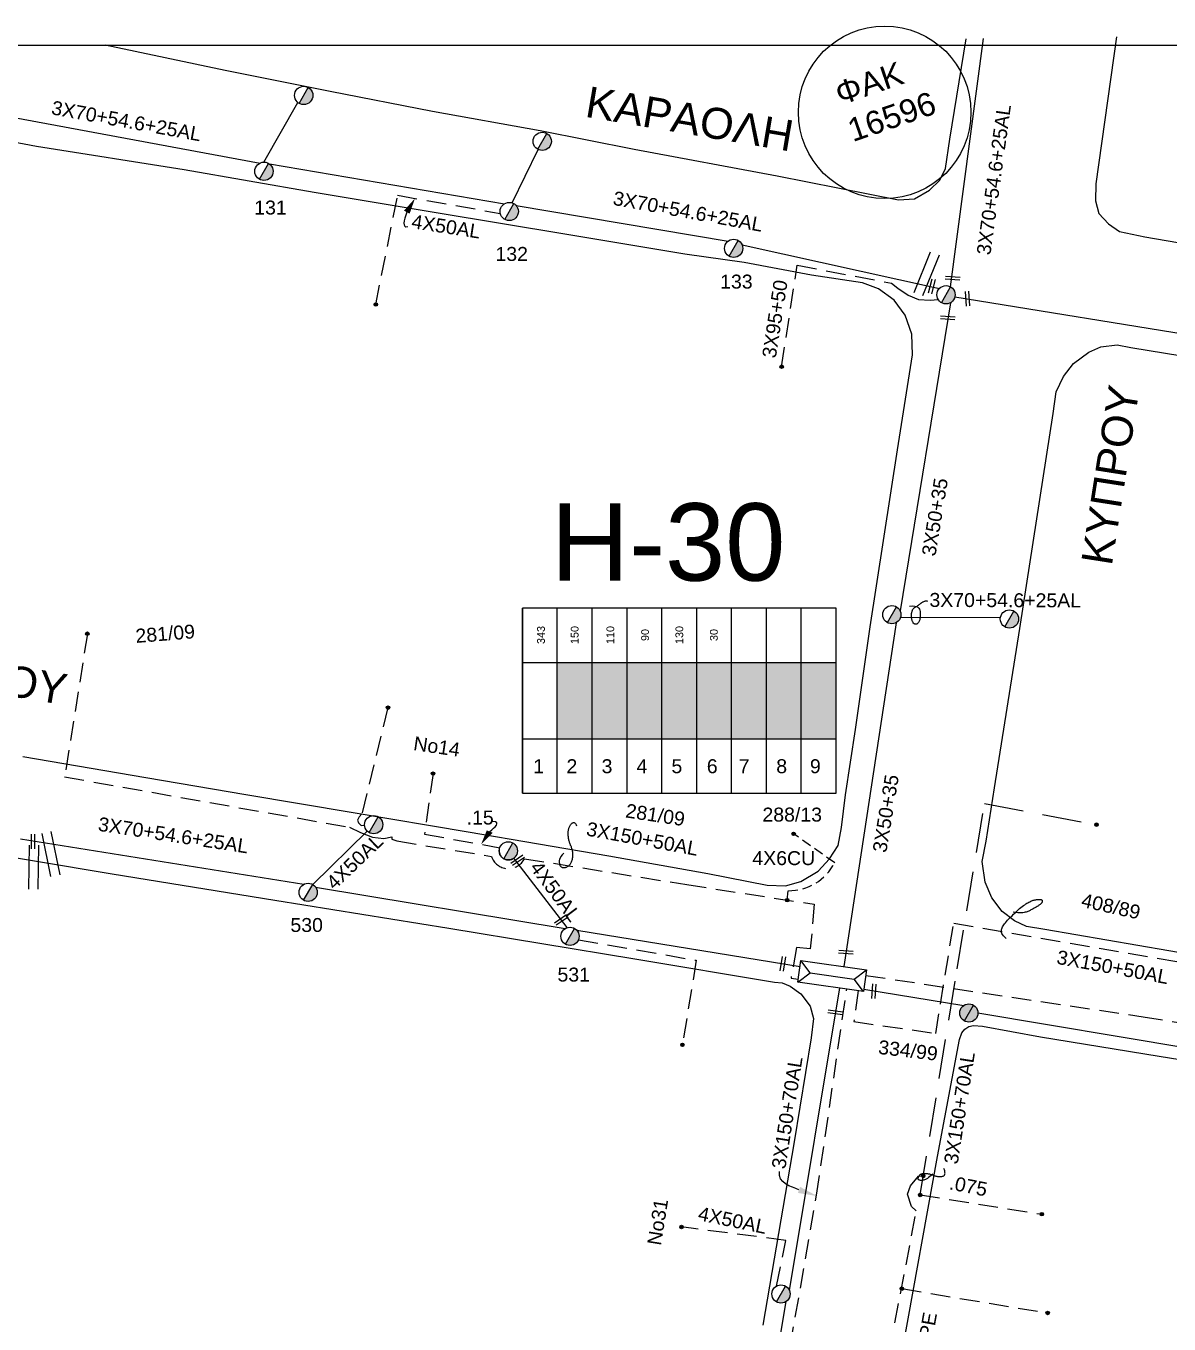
# Model space of a CAD drawing. Header units: millimetres. Extents: x 31 to 3826, y 22 to 1041.
# Drawn here: x 1794.5 to 1942.1, y 873.3 to 1040.8 of the extents above; entities that cross this region are included whole.
import ezdxf
from ezdxf.enums import TextEntityAlignment as Align

# ---------------------------------------------------------------- set-up
doc = ezdxf.new("R2010")
doc.units = ezdxf.units.MM
doc.linetypes.add('DASHED', pattern=[19.05, 12.7, -6.35])
for name, color, linetype in [('Άγνωστα', 7, 'Continuous'), ('Ασφαλειοκιβώτια Χ.Τ 9 αναχωρήσεων', 7, 'Continuous'), ('Γυμνά εναέρια ΧΤ και ΦΟΠ (3Φ)   4x50+16AL', 7, 'Continuous'), ('Επιγραφές - Σχήματα', 7, 'Continuous'), ('Καλώδια ΧΤ   3x150+50AL', 7, 'DASHED'), ('Καλώδια ΧΤ   3x150+70AL', 7, 'DASHED'), ('Καλώδια ΧΤ   3x150AL+50XLPE', 7, 'DASHED'), ('Καλώδια ΧΤ   4x6CU', 7, 'DASHED'), ('Μηχανική τομή', 7, 'Continuous'), ('Στύλος Ξύλινος', 7, 'Continuous'), ('Στύλος Ξύλινος @ 1', 7, 'Continuous'), ('Στύλος ΦΜ', 7, 'Continuous'), ('Στύλος ΦΜ @ 1', 7, 'Continuous'), ('Συνδέσεις', 7, 'Continuous'), ('Συνεστραμμένα ΧΤ   3x70+54.6+25 AL', 7, 'SYN_LINE'), ('Τομή', 7, 'Continuous'), ('Υποσταθμός πόλεως', 7, 'Continuous'), ('Υπόβαθρο ΔΕΗ', 7, 'Continuous'), ('Υπόγεια καλώδια Παροχών ΧΤ   .075', 7, 'DASHED'), ('Υπόγεια καλώδια Παροχών ΧΤ   .15', 7, 'DASHED'), ('Υπόγεια καλώδια Παροχών ΧΤ   4x50AL', 7, 'DASHED')]:
    doc.layers.add(name, color=color, linetype=linetype)
doc.styles.add('arial', font='arial.ttf')
doc.styles.get("Standard").update_dxf_attribs({"font": 'arial.ttf'})
doc.linetypes.add('SYN_LINE', pattern='A,0.5,-0.0001,["/\\/\\/\\/",Standard,S=0.1,R=0,X=0,Y=-0.05],-0.25', length=0.7501)

# ---------------------------------------------------------------- blocks, each defined once
blk = doc.blocks.new('ΥΠΑΡΧΩΝ ΤΣΙΜΕΝΤΕΝΙΟΣ ΣΤΥΛΟΣ')
at = {"layer": 'Στύλος ΦΜ'}
blk.add_hatch(color=7, dxfattribs=at).paths.add_polyline_path([(-1.29, -2.28, 0.574793), (2.62, 0, 0.268822), (1.3, 2.27)])
at = {"layer": 'Στύλος ΦΜ', "color": 7}
blk.add_line((-1.29, -2.28), (1.3, 2.27), dxfattribs=at)
blk.add_circle((0, 0), 2.62, dxfattribs=at)
at = {"layer": 'Στύλος ΦΜ', "flags": 4}
for tag, p in [('ΑΡΙΘΜΟΣ', (-4.68, 8.05)), ('ΤΥΠΟΣ', (-4.91, 3.03))]:
    blk.add_attdef(tag, p, '', height=4, dxfattribs=at)
blk = doc.blocks.new('ΥΠΑΡΧΩΝ ΞΥΛΙΝΟΣ ΣΤΥΛΟΣ')
at = {"layer": 'Στύλος Ξύλινος'}
h = blk.add_hatch(color=7, dxfattribs=at)
h.paths.add_polyline_path([(-2.62, 0, 0.270008), (-1.29, -2.28), (1.3, 2.27, 0.576266)])
h.paths.add_polyline_path([(-1.29, -2.28, 0.574793), (2.62, 0, 0.268822), (1.3, 2.27)])
at = {"layer": 'Στύλος Ξύλινος', "color": 7}
blk.add_line((-1.29, -2.28), (1.3, 2.27), dxfattribs=at)
blk.add_circle((0, 0), 2.62, dxfattribs=at)
at = {"layer": 'Στύλος Ξύλινος', "flags": 4}
for tag, p in [('ΑΡΙΘΜΟΣ', (-4.91, 8.6)), ('ΤΥΠΟΣ', (-4.85, 3.39))]:
    blk.add_attdef(tag, p, '', height=4, dxfattribs=at)
blk = doc.blocks.new('_ΣΥΝΔΕΣΗ')
at = {"layer": 'Συνδέσεις', "linetype": 'SYN_LINE', "ltscale": 40}
blk.add_hatch(color=256, dxfattribs=at).paths.add_polyline_path([(0.5, -0.01, 1), (-0.5, -0.01, 1)])
at = {"layer": 'Συνδέσεις'}
blk.add_circle((0, -0.01), 0.5, dxfattribs=at)
blk = doc.blocks.new('ΤΟΜΗ')
at = {"layer": 'Τομή', "ltscale": 40}
for p, q in [((-5.68, 0), (5.68, 0)), ((5.68, -2.33), (-5.68, -2.33))]:
    blk.add_line(p, q, dxfattribs=at)
blk = doc.blocks.new('ΜΗΧΑΝΙΚΗ ΤΟΜΗ')
at = {"layer": 'Μηχανική τομή', "ltscale": 40}
for p, q in [((-1.89, 0.78), (1.89, 0.78)), ((1.89, 0), (-1.89, 0))]:
    blk.add_line(p, q, dxfattribs=at)
blk = doc.blocks.new('ΑΣΦΑΛΕΙΟΚΙΒΩΤΙΟ ΥΠΟΣΤΑΘΜΟΥ 9 ΑΝΑΧΩΡΗΣΕΩΝ')
at = {"layer": 'Ασφαλειοκιβώτια Χ.Τ 9 αναχωρήσεων', "ltscale": 40}
for p, q in [((-23.8, 40.36), (24.02, 40.36)), ((-9.72, 40.36), (-9.72, -40.64)), ((9.94, 40.36), (9.94, -40.64)), ((-23.8, 31.36), (24.02, 31.36)), ((-23.8, 22.36), (24.02, 22.36)), ((-23.8, 13.36), (24.02, 13.36)), ((-23.8, 4.36), (24.02, 4.36)), ((-23.8, -4.64), (24.02, -4.64)), ((-23.8, -13.64), (24.02, -13.64)), ((-23.8, -22.64), (24.02, -22.64)), ((-23.8, -31.64), (24.02, -31.64))]:
    blk.add_line(p, q, dxfattribs=at)
at = {"layer": 'Ασφαλειοκιβώτια Χ.Τ 9 αναχωρήσεων'}
blk.add_lwpolyline([(-23.8, -40.64), (24.02, -40.64), (24.02, 40.36), (-23.8, 40.36)], close=True, dxfattribs=at)
for s, p in [('1', (-18.61, 37.57)), ('2', (-18.61, 29)), ('3', (-18.61, 19.93)), ('4', (-18.61, 10.91)), ('5', (-18.61, 1.89)), ('6', (-18.61, -7.24)), ('7', (-18.61, -15.48)), ('8', (-18.61, -25.17)), ('9', (-18.61, -33.86))]:
    blk.add_text(s, height=3.6, rotation=270, dxfattribs=at).set_placement(p)
at = {"layer": 'Ασφαλειοκιβώτια Χ.Τ 9 αναχωρήσεων', "ltscale": 40}
for tag, height, p in [('ΟΝΟΜΑ', 5, (-0.16, 44.31)), ('ΚΕΙΜΕΝΟ 1', 2, (17.06, 35.59)), ('ΚΕΙΜΕΝΟ 2', 2, (17.06, 26.88)), ('ΚΕΙΜΕΝΟ 3', 2, (17.06, 17.69)), ('ΚΕΙΜΕΝΟ 4', 2, (17.06, 8.71)), ('ΚΕΙΜΕΝΟ 5', 2, (17.06, -0.13)), ('ΚΕΙΜΕΝΟ 6', 2, (17.06, -9.05)), ('ΚΕΙΜΕΝΟ 7', 2, (17.06, -18.13)), ('ΚΕΙΜΕΝΟ 8', 2, (17.06, -26.85)), ('ΚΕΙΜΕΝΟ 9', 2, (17.06, -35.99)), ('ΣΧ', 2, (-0.1, -42.64))]:
    blk.add_attdef(tag, text='', height=height, dxfattribs=at).set_placement(p, align=Align.MIDDLE_CENTER)
blk = doc.blocks.new('ΥΠΟΣΤΑΘΜΟΣ ΠΟΛΕΩΣ')
at = {"layer": 'Υποσταθμός πόλεως', "linetype": 'Continuous', "ltscale": 40}
blk.add_lwpolyline([(-8.57, 2.82), (8.57, 2.82), (8.57, -2.82), (-8.57, -2.82)], close=True, dxfattribs=at)
for points in [[(-5.75, 0), (-8.57, 2.82)], [(5.75, 0), (8.57, 2.82)], [(-8.57, -2.82), (-5.75, 0)], [(-5.75, 0), (5.75, 0)], [(8.57, -2.82), (5.75, 0)]]:
    blk.add_lwpolyline(points, dxfattribs=at)
at = {"layer": 'Υποσταθμός πόλεως', "linetype": 'SYN_LINE', "ltscale": 40, "flags": 1}
for tag, p in [('ΜΕΤΑΣΧΗΜΑΤΙΣΜΟΣ', (10.6, 2.39)), ('ΙΣΧΥΣ', (10.58, -0.41)), ('ΑΡΙΘΜΟΣ', (10.7, -3.13))]:
    blk.add_attdef(tag, p, '', height=1.8, dxfattribs=at)

msp = doc.modelspace()

# ---------------------------------------------------------------- hatches: boundary and pattern name
at = {"layer": 'Ασφαλειοκιβώτια Χ.Τ 9 αναχωρήσεων'}
for color, points in [(6, [(1867.64, 958.67), (1863.14, 958.67), (1863.14, 948.84), (1867.64, 948.84)]), (27, [(1872.14, 958.67), (1867.64, 958.67), (1867.64, 948.84), (1872.14, 948.84)]), (30, [(1876.64, 958.67), (1872.14, 958.67), (1872.14, 948.84), (1876.64, 948.84)]), (133, [(1881.14, 958.67), (1876.64, 958.67), (1876.64, 948.84), (1881.14, 948.84)]), (85, [(1885.64, 958.67), (1881.14, 958.67), (1881.14, 948.84), (1885.64, 948.84)]), (5, [(1890.14, 958.67), (1885.64, 958.67), (1885.64, 948.84), (1890.14, 948.84)]), (1, [(1894.64, 958.67), (1890.14, 958.67), (1890.14, 948.84), (1894.64, 948.84)]), (2, [(1899.14, 958.67), (1894.64, 958.67), (1894.64, 948.84), (1899.14, 948.84)])]:
    msp.add_hatch(color=color, dxfattribs=at).paths.add_polyline_path(points)

# ---------------------------------------------------------------- linework, layer by layer
at = {"layer": 'Άγνωστα', "color": 30, "linetype": 'DASHED', "ltscale": 0.2}
msp.add_lwpolyline([(1892.1, 996.86), (1894.12, 1009.96), (1906.3, 1007.66), (1907.1, 1006.99), (1908.43, 1006.1), (1909.75, 1005.55), (1911.26, 1005.45), (1912.32, 1005.52)], dxfattribs=at)
at = {"layer": 'Άγνωστα', "color": 30}
for points in [[(1914.47, 1005.9), (1947.38, 1000.54)], [(1913.88, 1005.12), (1907.41, 965.34)], [(1906.87, 963.82), (1900.13, 919.43)]]:
    msp.add_lwpolyline(points, dxfattribs=at)
at = {"layer": 'Άγνωστα', "color": 6}
for points in [[(1899.56, 916.67), (1893.09, 877.64)], [(1892.64, 876.18), (1884.96, 830.57)]]:
    msp.add_lwpolyline(points, dxfattribs=at)
at = {"layer": 'Άγνωστα', "color": 5, "linetype": 'DASHED', "ltscale": 0.2}
for points in [[(1901.74, 844.4), (1906.02, 869.71), (1909.48, 887.91), (1908.87, 888.46), (1908.35, 890.04), (1908.75, 891.14), (1909.76, 892.36), (1910.38, 892.41)], [(1907.61, 877.86), (1926.43, 874.72)]]:
    msp.add_lwpolyline(points, dxfattribs=at)
at = {"layer": 'Άγνωστα'}
msp.add_circle((1905.4, 1029.7), 11.14, dxfattribs=at)
at = {"layer": 'Γυμνά εναέρια ΧΤ και ΦΟΠ (3Φ)   4x50+16AL', "color": 133, "linetype": 'DASHED', "ltscale": 0.2}
msp.add_lwpolyline([(1902.97, 918.29), (1938.76, 912.96), (1967.61, 908.25), (2000.37, 902.73), (2021.75, 898.77), (2021.94, 898.47), (2021.73, 897.64), (2021.53, 896.17), (2021.9, 894.28), (2023.25, 893.66), (2023.25, 893.66)], dxfattribs=at)
at = {"layer": 'Επιγραφές - Σχήματα'}
msp.add_lwpolyline([(59.44, 35.9), (2090.36, 35.9), (2090.36, 1038.33), (59.44, 1038.33)], close=True, dxfattribs=at)
for points in [[(1843.71, 1016.8), (1843.56, 1016.42), (1843.45, 1016.05), (1843.37, 1015.71), (1843.34, 1015.41), (1843.36, 1015.16), (1843.44, 1015), (1843.59, 1014.93), (1843.82, 1014.97)], [(1908.62, 965.97), (1909, 965.99), (1909.29, 965.96), (1909.52, 965.9), (1909.69, 965.81), (1909.81, 965.7), (1909.89, 965.57), (1909.94, 965.43), (1909.97, 965.28), (1909.99, 965.13), (1910, 964.99), (1910, 964.84), (1910, 964.7), (1909.99, 964.57), (1909.97, 964.44), (1909.94, 964.31), (1909.92, 964.2), (1909.88, 964.09), (1909.84, 964), (1909.8, 963.91), (1909.75, 963.84), (1909.7, 963.77), (1909.65, 963.72), (1909.6, 963.68), (1909.54, 963.65), (1909.48, 963.63), (1909.43, 963.62), (1909.37, 963.62), (1909.31, 963.63), (1909.25, 963.66), (1909.2, 963.69), (1909.15, 963.73), (1909.1, 963.78), (1909.06, 963.84), (1909.02, 963.91), (1908.99, 963.98), (1908.96, 964.06), (1908.94, 964.14), (1908.92, 964.22), (1908.9, 964.3), (1908.88, 964.39), (1908.87, 964.47), (1908.87, 964.55), (1908.86, 964.63), (1908.86, 964.72), (1908.86, 964.8), (1908.86, 964.88), (1908.87, 964.96), (1908.88, 965.04), (1908.89, 965.11), (1908.91, 965.19), (1908.93, 965.27), (1908.95, 965.34), (1908.98, 965.41), (1909.01, 965.48), (1909.04, 965.54), (1909.07, 965.6), (1909.11, 965.64), (1909.16, 965.69), (1909.2, 965.73), (1909.25, 965.76), (1909.3, 965.79), (1909.35, 965.83), (1909.41, 965.86), (1909.46, 965.89), (1909.52, 965.93), (1909.58, 965.97), (1909.64, 966.01), (1909.7, 966.06), (1909.75, 966.1), (1909.81, 966.14), (1909.86, 966.18), (1909.92, 966.22), (1909.97, 966.26), (1910.02, 966.29), (1910.07, 966.33), (1910.11, 966.36), (1910.16, 966.4), (1910.22, 966.43), (1910.27, 966.46), (1910.33, 966.5), (1910.39, 966.53), (1910.46, 966.57), (1910.53, 966.6), (1910.6, 966.62), (1910.68, 966.64), (1910.77, 966.64), (1910.85, 966.63), (1910.94, 966.61)], [(1854.41, 936.85), (1854.67, 937.07), (1854.91, 937.28), (1855.13, 937.48), (1855.28, 937.67), (1855.35, 937.84), (1855.32, 937.98), (1855.14, 938.1), (1854.81, 938.17)], [(1864, 934.06), (1863.78, 933.84), (1863.61, 933.63), (1863.5, 933.44), (1863.43, 933.28), (1863.39, 933.12), (1863.37, 932.99), (1863.38, 932.87), (1863.4, 932.76), (1863.42, 932.66), (1863.45, 932.58), (1863.48, 932.5), (1863.52, 932.44), (1863.56, 932.38), (1863.6, 932.34), (1863.65, 932.3), (1863.7, 932.27), (1863.75, 932.24), (1863.81, 932.22), (1863.86, 932.21), (1863.92, 932.2), (1863.99, 932.2), (1864.05, 932.21), (1864.12, 932.21), (1864.18, 932.23), (1864.25, 932.25), (1864.32, 932.27), (1864.38, 932.3), (1864.45, 932.34), (1864.52, 932.38), (1864.58, 932.43), (1864.65, 932.49), (1864.71, 932.55), (1864.77, 932.62), (1864.83, 932.69), (1864.89, 932.77), (1864.94, 932.86), (1864.98, 932.96), (1865.03, 933.06), (1865.06, 933.17), (1865.1, 933.29), (1865.12, 933.42), (1865.14, 933.55), (1865.15, 933.68), (1865.16, 933.81), (1865.16, 933.95), (1865.15, 934.08), (1865.13, 934.21), (1865.11, 934.34), (1865.09, 934.45), (1865.06, 934.56), (1865.02, 934.67), (1864.99, 934.77), (1864.95, 934.87), (1864.91, 934.97), (1864.86, 935.06), (1864.83, 935.15), (1864.79, 935.25), (1864.75, 935.34), (1864.72, 935.44), (1864.69, 935.53), (1864.66, 935.63), (1864.64, 935.73), (1864.62, 935.84), (1864.6, 935.95), (1864.58, 936.06), (1864.57, 936.18), (1864.55, 936.3), (1864.55, 936.42), (1864.54, 936.54), (1864.55, 936.66), (1864.55, 936.78), (1864.56, 936.9), (1864.57, 937.01), (1864.59, 937.12), (1864.61, 937.22), (1864.64, 937.31), (1864.67, 937.4), (1864.7, 937.49), (1864.74, 937.57), (1864.78, 937.65), (1864.82, 937.72), (1864.87, 937.78), (1864.91, 937.83), (1864.96, 937.88), (1865.02, 937.93), (1865.07, 937.96), (1865.13, 937.99), (1865.19, 938.01), (1865.25, 938.02), (1865.31, 938.01), (1865.37, 938), (1865.43, 937.96), (1865.49, 937.91), (1865.54, 937.83), (1865.59, 937.72), (1865.63, 937.59)], [(1921.07, 923.07), (1920.88, 923.25), (1920.73, 923.42), (1920.61, 923.57), (1920.54, 923.71), (1920.49, 923.84), (1920.48, 923.97), (1920.48, 924.09), (1920.49, 924.21), (1920.52, 924.32), (1920.56, 924.44), (1920.61, 924.55), (1920.68, 924.68), (1920.77, 924.8), (1920.87, 924.94), (1920.98, 925.09), (1921.12, 925.25), (1921.28, 925.43), (1921.45, 925.61), (1921.64, 925.81), (1921.84, 926), (1922.04, 926.2), (1922.24, 926.39), (1922.45, 926.58), (1922.64, 926.75), (1922.82, 926.91), (1923, 927.06), (1923.17, 927.19), (1923.32, 927.31), (1923.48, 927.42), (1923.62, 927.52), (1923.76, 927.6), (1923.89, 927.68), (1924.02, 927.75), (1924.14, 927.81), (1924.26, 927.87), (1924.37, 927.92), (1924.48, 927.96), (1924.59, 927.99), (1924.7, 928.02), (1924.8, 928.04), (1924.9, 928.06), (1924.99, 928.08), (1925.09, 928.09), (1925.18, 928.09), (1925.26, 928.09), (1925.33, 928.09), (1925.41, 928.09), (1925.47, 928.09), (1925.52, 928.08), (1925.57, 928.08), (1925.61, 928.07), (1925.65, 928.05), (1925.68, 928.04), (1925.7, 928.02), (1925.72, 928), (1925.73, 927.97), (1925.75, 927.94), (1925.75, 927.91), (1925.75, 927.87), (1925.75, 927.83), (1925.74, 927.79), (1925.73, 927.75), (1925.71, 927.71), (1925.68, 927.66), (1925.65, 927.62), (1925.61, 927.57), (1925.57, 927.53), (1925.51, 927.48), (1925.46, 927.44), (1925.39, 927.39), (1925.32, 927.34), (1925.24, 927.29), (1925.16, 927.23), (1925.07, 927.18), (1924.98, 927.12), (1924.88, 927.07), (1924.78, 927.01), (1924.68, 926.95), (1924.59, 926.89), (1924.49, 926.84), (1924.39, 926.79), (1924.29, 926.74), (1924.2, 926.69), (1924.1, 926.64), (1924, 926.6), (1923.89, 926.55), (1923.78, 926.51), (1923.66, 926.47), (1923.54, 926.44), (1923.4, 926.41), (1923.24, 926.38), (1923.06, 926.37), (1922.85, 926.37), (1922.61, 926.38), (1922.32, 926.41), (1921.99, 926.47)], [(1911.62, 892.64), (1911.41, 892.47), (1911.22, 892.32), (1911.05, 892.19), (1910.91, 892.09), (1910.77, 892.01), (1910.66, 891.95), (1910.55, 891.9), (1910.44, 891.87), (1910.35, 891.84), (1910.26, 891.83), (1910.17, 891.82), (1910.09, 891.82), (1910.02, 891.83), (1909.95, 891.84), (1909.9, 891.86), (1909.85, 891.88), (1909.81, 891.9), (1909.78, 891.92), (1909.76, 891.94), (1909.74, 891.97), (1909.73, 892), (1909.73, 892.03), (1909.73, 892.06), (1909.74, 892.1), (1909.74, 892.14), (1909.75, 892.19), (1909.77, 892.24), (1909.78, 892.29), (1909.8, 892.34), (1909.82, 892.39), (1909.85, 892.43), (1909.88, 892.48), (1909.91, 892.52), (1909.95, 892.56), (1909.99, 892.59), (1910.04, 892.62), (1910.09, 892.65), (1910.15, 892.67), (1910.21, 892.69), (1910.29, 892.71), (1910.37, 892.72), (1910.46, 892.73), (1910.55, 892.73), (1910.64, 892.73), (1910.74, 892.73), (1910.84, 892.72), (1910.93, 892.71), (1911.03, 892.7), (1911.12, 892.68), (1911.21, 892.66), (1911.29, 892.64), (1911.37, 892.61), (1911.44, 892.59), (1911.52, 892.56), (1911.59, 892.53), (1911.66, 892.51), (1911.73, 892.48), (1911.8, 892.45), (1911.86, 892.43), (1911.93, 892.41), (1912, 892.39), (1912.07, 892.37), (1912.15, 892.36), (1912.22, 892.34), (1912.3, 892.34), (1912.39, 892.33), (1912.48, 892.33), (1912.56, 892.33), (1912.64, 892.34), (1912.72, 892.35), (1912.8, 892.35), (1912.86, 892.37), (1912.92, 892.38), (1912.97, 892.39), (1913.02, 892.41), (1913.05, 892.43), (1913.08, 892.46), (1913.11, 892.49), (1913.13, 892.53), (1913.15, 892.57), (1913.17, 892.62), (1913.18, 892.68), (1913.19, 892.75), (1913.18, 892.83), (1913.17, 892.94), (1913.15, 893.06), (1913.11, 893.2), (1913.06, 893.37)], [(1894.33, 890.61), (1893.93, 890.77), (1893.48, 890.94), (1893.03, 891.15), (1892.61, 891.4), (1892.24, 891.69), (1891.96, 892.04), (1891.81, 892.46), (1891.82, 892.96)]]:
    msp.add_lwpolyline(points, dxfattribs=at)
for points in [[(1843.34, 1017.01), (1844.76, 1018.59), (1844.07, 1016.61)], [(1854.8, 936.7), (1853.3, 935.21), (1854.03, 937.01)], [(1894.47, 891), (1896.7, 889.81), (1894.2, 890.21)]]:
    msp.add_solid(points, dxfattribs=at)
at = {"layer": 'Καλώδια ΧΤ   3x150+50AL', "color": 2, "ltscale": 0.2}
msp.add_lwpolyline([(1802.47, 962.4), (1799.53, 943.92), (1836.29, 937.42), (1837.72, 936.74), (1839.27, 936.15), (1840.73, 935.97), (1841.76, 936.18), (1841.76, 935.86), (1842.41, 935.65), (1854.63, 933.66, 0.673468), (1858.89, 933.36), (1879.84, 930.01), (1896.32, 927.47), (1895.8, 921.72), (1894.02, 921.9), (1893.31, 917.93), (1894.25, 917.81)], format="xyb", dxfattribs=at)
at = {"layer": 'Καλώδια ΧΤ   3x150+50AL', "color": 5, "ltscale": 0.2}
msp.add_lwpolyline([(1901.98, 916.33), (1901.98, 916.33), (1901.41, 912.33), (1911.99, 910.81), (1914.31, 925.04), (1952.84, 918.43)], dxfattribs=at)
at = {"layer": 'Καλώδια ΧΤ   3x150+70AL', "color": 5, "ltscale": 0.4}
msp.add_lwpolyline([(1909.98, 889.96), (1914.77, 919.13), (1918.29, 940.47), (1932.75, 937.74)], dxfattribs=at)
at = {"layer": 'Καλώδια ΧΤ   3x150+70AL', "color": 85, "ltscale": 0.2}
msp.add_lwpolyline([(1885.82, 829.93), (1886.86, 832.44), (1889.54, 846.85), (1891.43, 859.49), (1892.55, 866.68), (1896.62, 889.93), (1900.51, 916.54)], dxfattribs=at)
at = {"layer": 'Καλώδια ΧΤ   3x150AL+50XLPE', "color": 1, "linetype": 'Continuous', "ltscale": 0.2}
for points in [[(1902.72, 916.52), (1915.62, 914.42)], [(1917.44, 913.44), (1944.66, 908.9)]]:
    msp.add_lwpolyline(points, dxfattribs=at)
at = {"layer": 'Καλώδια ΧΤ   3x150AL+50XLPE', "color": 0, "linetype": 'DASHED', "lineweight": -3, "ltscale": 0.2}
msp.add_arc((1856.82, 934.37), 1.18, 175.5054, 351.5246, dxfattribs=at)
at = {"layer": 'Καλώδια ΧΤ   4x6CU', "color": 2, "lineweight": -3, "ltscale": 0.1}
msp.add_lwpolyline([(1892.82, 928.01), (1892.94, 929.23, 0.283374), (1898.95, 932.83), (1893.46, 936.69)], format="xyb", dxfattribs=at)
at = {"layer": 'Συνεστραμμένα ΧΤ   3x70+54.6+25 AL', "color": 30, "ltscale": 20}
msp.add_line((1913.9, 1007.17), (1918.18, 1039.23), dxfattribs=at)
at = {"layer": 'Συνεστραμμένα ΧΤ   3x70+54.6+25 AL', "color": 85, "ltscale": 10}
for p, q in [((1825.26, 1023.26), (1829.64, 1030.98)), ((1857.29, 1018.02), (1860.67, 1024.9))]:
    msp.add_line(p, q, dxfattribs=at)
at = {"layer": 'Συνεστραμμένα ΧΤ   3x70+54.6+25 AL', "color": 85, "ltscale": 15}
for p, q in [((1791.14, 1029.36), (1824.76, 1023.15)), ((1825.96, 1023.03), (1856.31, 1017.9)), ((1857.81, 1017.69), (1885.18, 1013.08)), ((1886.99, 1012.58), (1912.46, 1006.96))]:
    msp.add_line(p, q, dxfattribs=at)
at = {"layer": 'Συνεστραμμένα ΧΤ   3x70+54.6+25 AL', "color": 30, "ltscale": 15}
msp.add_line((1907.46, 964.5), (1920.36, 964.53), dxfattribs=at)
at = {"layer": 'Συνεστραμμένα ΧΤ   3x70+54.6+25 AL', "color": 27, "ltscale": 20}
for p, q in [((1793.84, 935.9), (1830.41, 930.05)), ((1831.94, 929.68), (1864.17, 924.34)), ((1865.66, 924.12), (1894.48, 919.46))]:
    msp.add_line(p, q, dxfattribs=at)
at = {"layer": 'Υπόβαθρο ΔΕΗ'}
for points in [[(1804.77, 1038.39), (1820.25, 1035.16), (1833.81, 1032.41), (1847.03, 1029.86), (1860.92, 1027.34), (1873.07, 1024.93), (1891.53, 1021.49), (1907.19, 1018.39), (1909.26, 1018.54), (1911.17, 1019.65), (1912.52, 1020.94), (1913.27, 1022.45), (1913.81, 1026.22), (1915.94, 1039.2)], [(1935.34, 1039.45), (1932.68, 1020.45), (1932.62, 1018.27), (1933.03, 1016.66), (1934.28, 1015.3), (1935.71, 1014.33), (1939, 1013.61), (1960.29, 1009.99), (1970.5, 1008.59), (1976.18, 1007.86), (1982.79, 1006.63), (1996.48, 1004.19), (2013.14, 1001.69), (2031.56, 998.71), (2034.06, 998.65), (2035.75, 999.55), (2036.92, 1001.02), (2037.23, 1003.23), (2038.65, 1014.28), (2040.5, 1030.28), (2041.52, 1039.94)], [(1794.12, 946.53), (1810, 943.85), (1822.91, 941.63), (1836.79, 939.34), (1851.64, 936.83), (1869.77, 933.72), (1882.59, 931.44), (1890.21, 929.93), (1892.6, 929.85), (1894.57, 930.4), (1896.81, 931.74), (1898.27, 933.35), (1899.39, 935.07), (1899.84, 937.4), (1900.33, 941.59), (1901.63, 950.04), (1903.53, 963.27), (1907.04, 986.12), (1908.98, 998.41), (1908.9, 1001.05), (1908.05, 1003.53), (1906.63, 1005.47), (1904.61, 1006.92), (1902.53, 1007.69), (1895.96, 1008.7), (1887.24, 1010.32), (1879.62, 1011.37), (1864.38, 1013.95), (1847.49, 1016.73), (1831.74, 1019.33), (1814.98, 1022.27), (1795.88, 1025.28), (1781.97, 1027.91)], [(1946.07, 920.78), (1926.08, 924.2), (1923.71, 924.59), (1922.18, 925.34), (1920.58, 926.53), (1919.25, 928.31), (1918.36, 930.34), (1918, 932.98), (1918.5, 935.6), (1919.57, 942.52), (1922.86, 963.06), (1927.15, 990.83), (1927.56, 993.63), (1928.5, 995.62), (1929.78, 997.27), (1931.76, 998.74), (1933.3, 999.41), (1935.42, 999.7), (1937.16, 999.34)], [(1937.16, 999.34), (1956.66, 996.18)], [(1775.02, 936.54), (1805.66, 931.39), (1826.65, 928.02), (1849.13, 924.38), (1873.16, 920.45), (1891.16, 917.43), (1892.18, 917.34), (1893.21, 916.91), (1894.57, 915.9), (1895.77, 914.34), (1896.22, 912.71), (1895.9, 910.25), (1893.7, 896.8), (1889.67, 873.16)], [(1907.77, 870.37), (1912.24, 894.92), (1915.08, 910.02), (1915.35, 910.87), (1915.75, 911.35), (1916.25, 911.71), (1916.87, 911.82), (1918.05, 911.74), (1925.54, 910.38), (1940.86, 907.88), (1956.3, 905.39), (1970.22, 903.13), (1998.48, 898.46), (2018.37, 895.54), (2019.62, 895.3), (2020.74, 894.51), (2021.55, 893.51), (2021.96, 892.46), (2021.99, 891.16), (2021.44, 886.16), (2018.72, 868.39)]]:
    msp.add_lwpolyline(points, dxfattribs=at)
at = {"layer": 'Υπόγεια καλώδια Παροχών ΧΤ   .075', "color": 5, "ltscale": 0.2}
msp.add_lwpolyline([(1909.98, 889.96), (1925.69, 887.47)], dxfattribs=at)
at = {"layer": 'Υπόγεια καλώδια Παροχών ΧΤ   .15', "color": 27, "ltscale": 0.2}
msp.add_lwpolyline([(1847.09, 944.34), (1845.98, 936.53), (1855.71, 934.77)], dxfattribs=at)
at = {"layer": 'Υπόγεια καλώδια Παροχών ΧΤ   4x50AL', "color": 85, "ltscale": 0.2}
msp.add_lwpolyline([(1839.7, 1004.9), (1842.52, 1018.99), (1855.78, 1016.65)], dxfattribs=at)
at = {"layer": 'Υπόγεια καλώδια Παροχών ΧΤ   4x50AL', "color": 27, "ltscale": 0.2}
for points in [[(1841.27, 952.86), (1837.91, 939.15), (1837.57, 938.75), (1837.35, 938.35), (1837.48, 937.97), (1837.82, 937.64), (1838.26, 937.67)], [(1865.87, 922.89), (1881.07, 920.24), (1879.29, 909.33)]]:
    msp.add_lwpolyline(points, dxfattribs=at)
at = {"layer": 'Υπόγεια καλώδια Παροχών ΧΤ   4x50AL', "color": 27, "linetype": 'SYN_LINE', "ltscale": 10}
msp.add_lwpolyline([(1831.56, 930.04), (1838.59, 936.93)], dxfattribs=at)
at = {"layer": 'Υπόγεια καλώδια Παροχών ΧΤ   4x50AL', "color": 27, "linetype": 'Continuous', "ltscale": 0.2}
msp.add_lwpolyline([(1864.43, 924.46), (1857.54, 933.44)], dxfattribs=at)
at = {"layer": 'Υπόγεια καλώδια Παροχών ΧΤ   4x50AL', "color": 6, "ltscale": 0.2}
msp.add_lwpolyline([(1891.42, 878.19), (1892.65, 884.09), (1879.17, 885.82)], dxfattribs=at)

# ---------------------------------------------------------------- block references
at = {"layer": 'Ασφαλειοκιβώτια Χ.Τ 9 αναχωρήσεων'}
ref = msp.add_blockref('ΑΣΦΑΛΕΙΟΚΙΒΩΤΙΟ ΥΠΟΣΤΑΘΜΟΥ 9 ΑΝΑΧΩΡΗΣΕΩΝ', (1878.82, 953.7), dxfattribs=dict(at, xscale=0.5, yscale=0.5, zscale=0.5, rotation=90))
ref.add_attrib('ΚΕΙΜΕΝΟ 2', '150', dxfattribs={"ltscale": 40, "height": 1, "rotation": 90}).set_placement((1865.38, 962.23), align=Align.MIDDLE_CENTER)
ref.add_attrib('ΚΕΙΜΕΝΟ 1', '343', dxfattribs={"ltscale": 40, "height": 1, "rotation": 90}).set_placement((1861.03, 962.23), align=Align.MIDDLE_CENTER)
ref.add_attrib('ΚΕΙΜΕΝΟ 3', '110', dxfattribs={"ltscale": 40, "height": 1, "rotation": 90}).set_placement((1869.98, 962.23), align=Align.MIDDLE_CENTER)
ref.add_attrib('ΚΕΙΜΕΝΟ 4', '90', dxfattribs={"ltscale": 40, "height": 1, "rotation": 90}).set_placement((1874.47, 962.23), align=Align.MIDDLE_CENTER)
ref.add_attrib('ΚΕΙΜΕΝΟ 5', '130', dxfattribs={"ltscale": 40, "height": 1, "rotation": 90}).set_placement((1878.89, 962.23), align=Align.MIDDLE_CENTER)
ref.add_attrib('ΚΕΙΜΕΝΟ 6', '30', dxfattribs={"ltscale": 40, "height": 1, "rotation": 90}).set_placement((1883.35, 962.23), align=Align.MIDDLE_CENTER)
at = {"layer": 'Μηχανική τομή'}
for p, xscale, yscale, zscale, rotation in [((1911.67, 1007.2), 0.4999999999999368, 0.4999999999999368, 0.4999999999999368, 75.50111432792707), ((1914.17, 1008.1), 0.4999999999999931, 0.4999999999999931, 0.4999999999999931, 355.8986714222822), ((1916.3, 1005.66), 0.4999999999998518, 0.4999999999998518, 0.4999999999998518, 93.59349641379083), ((1913.53, 1002.96), 0.4999999999999931, 0.4999999999999931, 0.4999999999999931, 355.8986714222822), ((1795.63, 935.59), 0.4999999999999191, 0.4999999999999191, 0.4999999999999191, 89.63393209675534), ((1858.12, 932.99), 0.4999999999996454, 0.4999999999996454, 0.4999999999996454, 33.98931647326606), ((1863.76, 925.3), 0.4999999999996454, 0.4999999999996454, 0.4999999999996454, 33.98931647326606), ((1892.06, 919.82), 0.4999999999999142, 0.4999999999999142, 0.4999999999999142, 261.0431542827964), ((1900.38, 921.09), 0.4999999999999931, 0.4999999999999931, 0.4999999999999931, 355.8986714222822), ((1903.8, 916.26), 0.4999999999998704, 0.4999999999998704, 0.4999999999998704, 266.4805158538229), ((1899.06, 913.72), 0.4999999999996801, 0.4999999999996801, 0.4999999999996801, 172.9610317076346)]:
    msp.add_blockref('ΜΗΧΑΝΙΚΗ ΤΟΜΗ', p, dxfattribs=dict(at, xscale=xscale, yscale=yscale, zscale=zscale, rotation=rotation))
at = {"layer": 'Στύλος Ξύλινος @ 1', "ltscale": 40, "xscale": 0.4499999999998181, "yscale": 0.4499999999998181, "zscale": 0.4499999999998181}
msp.add_blockref('ΥΠΑΡΧΩΝ ΞΥΛΙΝΟΣ ΣΤΥΛΟΣ', (1916.27, 913.44), dxfattribs=at)
at = {"layer": 'Στύλος ΦΜ @ 1', "ltscale": 40, "xscale": 0.4499999999998181, "yscale": 0.4499999999998181, "zscale": 0.4499999999998181}
for p in [(1830.4, 1031.88), (1861.19, 1025.95), (1913.32, 1006.15), (1906.33, 964.86), (1921.51, 964.3), (1839.43, 937.75), (1856.82, 934.37), (1892.01, 877.17)]:
    msp.add_blockref('ΥΠΑΡΧΩΝ ΤΣΙΜΕΝΤΕΝΙΟΣ ΣΤΥΛΟΣ', p, dxfattribs=at)
at = {"layer": 'Στύλος ΦΜ @ 1', "ltscale": 40}
ref = msp.add_blockref('ΥΠΑΡΧΩΝ ΤΣΙΜΕΝΤΕΝΙΟΣ ΣΤΥΛΟΣ', (1825.26, 1022.09), dxfattribs=dict(at, xscale=0.4499999999998181, yscale=0.4499999999998181, zscale=0.4499999999998181))
ref.add_attrib('ΤΥΠΟΣ', '131', (1824.01, 1016.51), dxfattribs={"layer": 'Στύλος ΦΜ', "height": 1.8, "flags": 4})
ref = msp.add_blockref('ΥΠΑΡΧΩΝ ΤΣΙΜΕΝΤΕΝΙΟΣ ΣΤΥΛΟΣ', (1856.93, 1016.9), dxfattribs=dict(at, xscale=0.4499999999998181, yscale=0.4499999999998181, zscale=0.4499999999998181))
ref.add_attrib('ΤΥΠΟΣ', '132', (1855.15, 1010.52), dxfattribs={"layer": 'Στύλος ΦΜ', "height": 1.8, "flags": 4})
ref = msp.add_blockref('ΥΠΑΡΧΩΝ ΤΣΙΜΕΝΤΕΝΙΟΣ ΣΤΥΛΟΣ', (1885.9, 1012.14), dxfattribs=dict(at, xscale=0.4499999999998181, yscale=0.4499999999998181, zscale=0.4499999999998181))
ref.add_attrib('ΤΥΠΟΣ', '133', (1884.16, 1006.95), dxfattribs={"layer": 'Στύλος ΦΜ', "height": 1.8, "flags": 4})
ref = msp.add_blockref('ΥΠΑΡΧΩΝ ΤΣΙΜΕΝΤΕΝΙΟΣ ΣΤΥΛΟΣ', (1830.97, 929.02), dxfattribs=dict(at, xscale=0.4499999999998181, yscale=0.4499999999998181, zscale=0.4499999999998181))
ref.add_attrib('ΤΥΠΟΣ', '530', (1828.68, 923.9), dxfattribs={"layer": 'Στύλος ΦΜ', "height": 1.8, "flags": 4})
ref = msp.add_blockref('ΥΠΑΡΧΩΝ ΤΣΙΜΕΝΤΕΝΙΟΣ ΣΤΥΛΟΣ', (1864.78, 923.34), dxfattribs=dict(at, xscale=0.4499999999998181, yscale=0.4499999999998181, zscale=0.4499999999998181))
ref.add_attrib('ΤΥΠΟΣ', '531', (1863.16, 917.5), dxfattribs={"layer": 'Στύλος ΦΜ', "height": 1.8, "flags": 4})
at = {"layer": 'Συνδέσεις', "xscale": 0.4499999999998181, "yscale": 0.4499999999998181, "zscale": 0.4499999999998181}
for p in [(1839.7, 1004.9), (1892.1, 996.87), (1802.47, 962.4), (1841.27, 952.86), (1847.09, 944.35), (1893.65, 936.57), (1932.75, 937.75), (1892.82, 928.01), (1879.29, 909.33), (1910.38, 892.41), (1909.98, 889.96), (1925.69, 887.48), (1879.17, 885.82), (1907.62, 877.87), (1926.44, 874.72)]:
    msp.add_blockref('_ΣΥΝΔΕΣΗ', p, dxfattribs=at)
at = {"layer": 'Τομή'}
for p, xscale, yscale, zscale, rotation in [((1910.27, 1009.08), 0.499999999999841, 0.499999999999841, 0.499999999999841, 67.96064241340311), ((1797.19, 933.83), 0.4999999999999359, 0.4999999999999359, 0.4999999999999359, 101.7209592119475), ((1794.96, 932.27), 0.4999999999998639, 0.4999999999998639, 0.4999999999998639, 89.30048701366009)]:
    msp.add_blockref('ΤΟΜΗ', p, dxfattribs=dict(at, xscale=xscale, yscale=yscale, zscale=zscale, rotation=rotation))
at = {"layer": 'Υποσταθμός πόλεως', "xscale": 0.5000000000000053, "yscale": 0.5000000000000053, "zscale": 0.5000000000000053, "rotation": 351.9848363311311}
msp.add_blockref('ΥΠΟΣΤΑΘΜΟΣ ΠΟΛΕΩΣ', (1898.63, 918.22), dxfattribs=at)

# ---------------------------------------------------------------- texts
at = {"layer": 'Άγνωστα', "color": 7, "char_height": 1.8, "width": 168.3718, "attachment_point": 1}
for s, insert, rotation in [('3X95+50', (1889.56, 998.16), 81.2068), ('3X50+35', (1910.17, 972.61), 80.6754), ('3X50+35', (1903.83, 934.34), 80.6754), ('3X150+50XLPE', (1907.27, 857.24), 79.9575)]:
    msp.add_mtext(s, dxfattribs=dict(at, insert=insert, rotation=rotation))
at = {"layer": 'Επιγραφές - Σχήματα', "width": 157.7424, "attachment_point": 1}
for s, insert, char_height, rotation in [('ΦΑΚ\\P16596', (1898.68, 1033.41), 3, 18.9876), ('ΚΑΡΑΟΛΗ', (1867.25, 1033.09), 4, 350.3948), ('ΚΥΠΡΟΥ', (1930.76, 971.68), 4, 81.0933), ('Β. ΗΠΕΙΡΟΥ', (1768.57, 962.46), 4, 350.3948)]:
    msp.add_mtext(s, dxfattribs=dict(at, insert=insert, char_height=char_height, rotation=rotation))
at = {"layer": 'Επιγραφές - Σχήματα', "insert": (1862.31, 979.24), "char_height": 10, "width": 103.4348, "attachment_point": 1}
msp.add_mtext('Η-30', dxfattribs=at)
at = {"layer": 'Επιγραφές - Σχήματα', "ltscale": 40, "char_height": 1.8, "width": 47.0228, "attachment_point": 1, "style": 'arial'}
for s, insert, rotation in [('{\\fArial|b0|i0|c161|p34;281/09}', (1808.61, 963), 4.5778), ('{\\fArial|b0|i0|c161|p34;281/09}', (1872.12, 940.48), 351.4206), ('{\\fArial|b0|i0|c161|p34;408/89}', (1931.05, 928.92), 347.6267), ('{\\fArial|b0|i0|c161|p34;334/99}', (1904.71, 909.96), 353.2767)]:
    msp.add_mtext(s, dxfattribs=dict(at, insert=insert, rotation=rotation))
at = {"layer": 'Επιγραφές - Σχήματα', "char_height": 1.8, "width": 84.1859, "attachment_point": 1, "style": 'arial'}
for s, insert, rotation in [('No14', (1844.74, 949.17), 351.5306), ('No31', (1874.73, 883.64), 80.9074)]:
    msp.add_mtext(s, dxfattribs=dict(at, insert=insert, rotation=rotation))
at = {"layer": 'Καλώδια ΧΤ   3x150+50AL', "color": 7, "char_height": 1.8, "width": 168.3718, "attachment_point": 1, "rotation": 349.5285}
for insert in [(1867.11, 938.14), (1927.83, 921.58)]:
    msp.add_mtext('3X150+50AL', dxfattribs=dict(at, insert=insert))
at = {"layer": 'Καλώδια ΧΤ   3x150+70AL', "color": 7, "char_height": 1.8, "width": 168.3718, "attachment_point": 1, "rotation": 81.162}
for insert in [(1913.04, 894.11), (1890.79, 893.49)]:
    msp.add_mtext('3X150+70AL', dxfattribs=dict(at, insert=insert))
at = {"layer": 'Καλώδια ΧΤ   4x6CU', "color": 0, "linetype": 'SYN_LINE', "lineweight": -3, "ltscale": 20, "char_height": 1.8, "attachment_point": 1}
for s, insert in [('288/13', (1889.62, 939.95)), ('4X6CU', (1888.32, 934.33))]:
    msp.add_mtext_dynamic_manual_height_columns(s, width=11.2825, gutter_width=12.5, heights=[0], dxfattribs=dict(at, insert=insert))
at = {"layer": 'Συνεστραμμένα ΧΤ   3x70+54.6+25 AL', "color": 7}
for rotation, p in [(349.6717, (1797.72, 1029.46)), (82.1446, (1919.04, 1011.19)), (349.6717, (1870.22, 1017.78)), (359.8044, (1911.18, 965.86)), (351.3374, (1803.76, 936.98))]:
    msp.add_text('3X70+54.6+25AL', height=1.8, rotation=rotation, dxfattribs=at).set_placement(p)
at = {"layer": 'Υπόγεια καλώδια Παροχών ΧΤ   .075', "color": 7, "insert": (1913.99, 892.46), "char_height": 1.8, "width": 168.3718, "attachment_point": 1, "rotation": 348.9319}
msp.add_mtext('.075', dxfattribs=at)
at = {"layer": 'Υπόγεια καλώδια Παροχών ΧΤ   .15', "color": 7, "insert": (1851.43, 939.57), "char_height": 1.8, "width": 168.3718, "attachment_point": 1}
msp.add_mtext('.15', dxfattribs=at)
at = {"layer": 'Υπόγεια καλώδια Παροχών ΧΤ   4x50AL', "color": 7, "char_height": 1.8, "width": 168.3718, "attachment_point": 1}
for insert, rotation in [((1844.5, 1016.54), 351.2068), ((1833.12, 930.54), 43.7155), ((1860.95, 933.28), 306.7303), ((1881.56, 888.48), 348.3353)]:
    msp.add_mtext('4X50AL', dxfattribs=dict(at, insert=insert, rotation=rotation))

doc.saveas('drawing.dxf')
